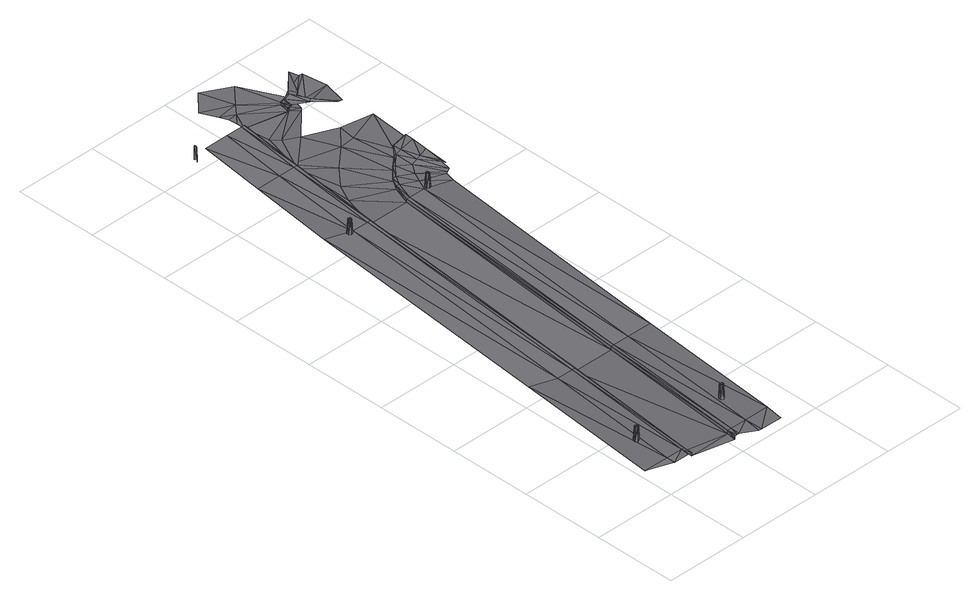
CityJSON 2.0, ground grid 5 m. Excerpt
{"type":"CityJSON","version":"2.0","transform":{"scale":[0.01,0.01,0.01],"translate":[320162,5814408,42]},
"CityObjects":{
"road1":{"type":"Road","geometry":[{"type":"MultiSurface","lod":"3","boundaries":[[[0,1,2]],[[2,1,3]],[[3,1,4]],[[4,1,5]],[[0,6,1]],[[7,8,6]],[[6,8,1]],[[1,8,5]],[[5,8,9]],[[7,10,8]],[[11,12,8]],[[11,8,10]],[[8,12,9]],[[9,12,13]],[[12,11,14]],[[15,14,16]],[[15,12,14]],[[17,12,15]],[[17,13,12]],[[17,18,13]],[[16,19,17]],[[20,21,19]],[[19,21,17]],[[17,21,18]],[[18,21,22]],[[20,23,21]],[[23,24,21]],[[23,25,24]],[[24,22,21]],[[24,26,22]],[[25,27,24]],[[28,29,24]],[[28,24,27]],[[24,29,26]],[[26,29,30]],[[28,31,29]],[[32,33,31]],[[31,33,29]],[[29,33,30]],[[30,33,34]],[[32,35,33]],[[36,37,35]],[[35,37,33]],[[33,37,34]],[[34,37,38]],[[39,40,41]],[[42,41,40]],[[43,44,39]],[[40,39,44]],[[45,46,43]],[[44,43,46]],[[47,48,45]],[[46,45,48]],[[49,50,47]],[[48,47,50]],[[41,42,49]],[[50,49,42]],[[51,52,53]],[[52,54,53]],[[53,54,55]],[[40,53,42]],[[55,42,53]],[[53,40,51]],[[44,51,40]],[[51,44,52]],[[56,54,52]],[[46,52,44]],[[52,46,56]],[[48,56,46]],[[56,48,54]],[[50,54,48]],[[54,50,55]],[[42,55,50]],[[57,58,59]],[[60,59,58]],[[61,62,57]],[[58,57,62]],[[63,64,61]],[[62,61,64]],[[65,66,63]],[[64,63,66]],[[67,68,65]],[[66,65,68]],[[59,60,67]],[[68,67,60]],[[69,70,71]],[[70,72,71]],[[71,72,73]],[[58,71,60]],[[73,60,71]],[[71,58,69]],[[62,69,58]],[[69,62,70]],[[74,72,70]],[[64,70,62]],[[70,64,74]],[[66,74,64]],[[74,66,72]],[[68,72,66]],[[72,68,73]],[[60,73,68]],[[4,5,75]],[[75,5,76]],[[5,9,76]],[[76,9,77]],[[9,13,77]],[[77,13,78]],[[18,78,13]],[[18,79,78]],[[18,22,79]],[[79,22,80]],[[26,80,22]],[[26,81,80]],[[26,30,81]],[[81,30,82]],[[30,34,82]],[[82,34,83]],[[34,38,83]],[[83,38,84]],[[85,86,87]],[[88,87,86]],[[89,90,85]],[[86,85,90]],[[91,92,89]],[[90,89,92]],[[93,94,91]],[[92,91,94]],[[95,96,93]],[[94,93,96]],[[87,88,95]],[[96,95,88]],[[97,98,99]],[[98,100,99]],[[99,100,101]],[[86,99,88]],[[101,88,99]],[[99,86,97]],[[90,97,86]],[[97,90,98]],[[102,100,98]],[[92,98,90]],[[98,92,102]],[[94,102,92]],[[102,94,100]],[[96,100,94]],[[100,96,101]],[[88,101,96]],[[103,104,105]],[[106,105,104]],[[107,108,103]],[[104,103,108]],[[109,110,107]],[[108,107,110]],[[111,112,109]],[[110,109,112]],[[113,114,111]],[[112,111,114]],[[105,106,113]],[[114,113,106]],[[115,116,117]],[[116,118,117]],[[117,118,119]],[[104,117,106]],[[119,106,117]],[[117,104,115]],[[108,115,104]],[[115,108,116]],[[120,118,116]],[[110,116,108]],[[116,110,120]],[[112,120,110]],[[120,112,118]],[[114,118,112]],[[118,114,119]],[[106,119,114]]]}]},
"road2":{"type":"Road","geometry":[{"type":"MultiSurface","lod":"3","boundaries":[[[121,79,122]],[[121,78,79]],[[123,78,121]],[[77,78,123]],[[124,77,123]],[[76,77,124]],[[125,76,124]],[[75,76,125]]]}]},
"road3":{"type":"Road","geometry":[{"type":"MultiSurface","lod":"3","boundaries":[[[126,127,128]],[[128,129,126]],[[130,126,129]],[[131,132,126]],[[126,130,131]],[[133,131,130]]]}]},
"road4":{"type":"Road","geometry":[{"type":"MultiSurface","lod":"3","boundaries":[[[134,122,135]],[[134,121,122]],[[136,121,134]],[[123,121,136]],[[137,123,136]],[[124,123,137]],[[138,124,137]],[[125,124,138]],[[135,122,139]],[[139,122,140]],[[140,122,141]],[[141,122,142]]]}]},
"road5":{"type":"Road","geometry":[{"type":"MultiSurface","lod":"3","boundaries":[[[79,80,143]],[[143,80,144]],[[143,144,145]],[[145,144,146]],[[145,146,147]],[[147,146,148]],[[80,81,144]],[[144,81,149]],[[144,149,146]],[[146,149,150]],[[146,150,148]],[[148,150,151]],[[81,82,149]],[[149,82,152]],[[149,152,150]],[[150,152,153]],[[150,153,151]],[[151,153,154]],[[82,83,152]],[[152,83,155]],[[152,155,153]],[[153,155,156]],[[153,156,154]],[[154,156,157]],[[83,84,155]],[[155,84,158]],[[155,158,156]],[[156,158,159]],[[156,159,157]],[[157,159,160]],[[122,79,143]],[[122,143,145]],[[122,145,147]],[[122,147,142]]]}]},
"road6":{"type":"Road","geometry":[{"type":"MultiSurface","lod":"3","boundaries":[[[147,148,161]],[[161,148,162]],[[161,162,163]],[[163,162,164]],[[163,164,165]],[[165,164,166]],[[148,151,162]],[[162,151,167]],[[162,167,164]],[[164,167,168]],[[164,168,166]],[[166,168,169]],[[151,154,167]],[[167,154,170]],[[167,170,168]],[[168,170,171]],[[168,171,169]],[[169,171,172]],[[154,157,170]],[[170,157,173]],[[170,173,171]],[[171,173,174]],[[171,174,172]],[[172,174,175]],[[157,160,173]],[[173,160,176]],[[173,176,174]],[[176,177,174]],[[174,177,175]],[[177,178,175]]]}]},
"road7":{"type":"Road","geometry":[{"type":"MultiSurface","lod":"3","boundaries":[[[179,163,165]],[[179,161,163]],[[141,161,179]],[[142,161,141]],[[142,147,161]]]}]},
"road8":{"type":"Road","geometry":[{"type":"MultiSurface","lod":"3","boundaries":[[[140,141,180]],[[181,140,180]],[[139,140,181]],[[182,139,181]],[[135,139,182]],[[135,182,183]],[[181,180,184]],[[181,184,185]],[[182,181,185]],[[182,185,186]],[[186,183,182]],[[183,186,187]],[[185,184,188]],[[185,188,189]],[[186,185,189]],[[186,189,190]],[[187,186,190]],[[190,191,187]],[[189,188,192]],[[193,189,192]],[[190,189,193]],[[194,190,193]],[[194,191,190]],[[194,195,191]],[[193,192,196]],[[197,193,196]],[[197,194,193]],[[198,194,197]],[[198,195,194]],[[198,199,195]]]}]},
"road9":{"type":"Road","geometry":[{"type":"MultiSurface","lod":"3","boundaries":[[[135,183,200]],[[200,183,201]],[[200,201,202]],[[202,201,203]],[[202,203,204]],[[204,203,205]],[[183,187,201]],[[201,187,206]],[[201,206,203]],[[203,206,207]],[[203,207,205]],[[205,207,208]],[[187,191,206]],[[191,209,206]],[[206,209,207]],[[207,209,210]],[[207,210,208]],[[208,210,211]],[[191,195,209]],[[195,212,209]],[[209,212,210]],[[212,213,210]],[[210,213,211]],[[211,213,214]],[[199,212,195]],[[199,215,212]],[[212,215,213]],[[215,216,213]],[[213,216,214]],[[216,217,214]],[[218,135,200]],[[219,218,200]],[[220,219,200]],[[220,200,202]],[[221,220,202]],[[221,202,222]],[[222,202,204]]]}]}
},
"vertices":[
[175,150,48],[175,200,50],[28,200,50],[25,200,50],[69,1050,90],[219,1000,90],[178,150,48],[272,150,47],[275,200,50],[319,1000,90],[275,150,47],[294,150,47],[294,200,50],[338,1000,90],[294,150,46],[294,200,30],[294,150,27],[297,200,30],[338,1000,70],[309,150,26],[541,100,24],[544,150,30],[588,1000,70],[541,100,26],[544,150,50],[541,100,44],[588,1000,90],[544,100,44],[559,100,44],[566,150,50],[606,1000,90],[572,100,44],[659,50,43],[666,150,50],[706,1000,90],[678,50,42],[809,50,41],[816,150,50],[856,1000,90],[175,392,61],[172,394,146],[162,385,61],[162,389,146],[176,407,61],[172,405,146],[163,415,61],[163,411,146],[150,408,61],[153,406,146],[149,393,61],[153,395,146],[169,403,149],[163,407,149],[168,396,149],[156,397,149],[162,393,149],[157,404,149],[688,358,61],[691,356,146],[701,365,61],[701,361,146],[687,343,61],[690,345,146],[699,335,61],[699,339,146],[712,342,61],[709,344,146],[713,357,61],[710,355,146],[694,347,149],[700,343,149],[694,354,149],[706,353,149],[700,357,149],[706,346,149],[156,2550,153],[306,2500,153],[406,2500,153],[425,2500,153],[425,2500,133],[675,2500,133],[675,2500,153],[694,2500,153],[794,2500,153],[944,2450,153],[293,2492,153],[290,2494,238],[280,2485,153],[280,2489,238],[295,2506,153],[291,2505,238],[282,2515,153],[282,2511,238],[269,2508,153],[272,2506,238],[268,2494,153],[271,2495,238],[288,2503,242],[282,2507,242],[287,2496,242],[275,2497,242],[281,2493,242],[275,2504,242],[807,2508,153],[810,2506,238],[820,2515,153],[820,2511,238],[805,2494,153],[809,2495,238],[818,2485,153],[818,2489,238],[831,2492,153],[828,2494,238],[832,2506,153],[829,2505,238],[812,2497,242],[818,2493,242],[813,2504,242],[825,2503,242],[819,2507,242],[825,2496,242],
[469,3050,175],[469,3050,155],[447,3050,175],[347,3050,175],[197,3050,175],
[170,3449,240],[166,3449,244],[164,3440,240],[165,3437,155],[174,3448,155],[166,3459,240],[164,3456,244],[168,3462,155],
[503,3450,192],[503,3450,172],[484,3450,192],[384,3450,192],[234,3450,192],[525,3300,170],[562,3250,173],[641,3200,179],[469,3100,157],
[475,2700,145],[703,2600,145],[519,2800,153],[731,2650,153],[609,2900,167],[781,2700,167],[703,2600,165],[728,2650,173],[778,2700,187],[722,2600,165],[747,2650,173],[794,2700,187],[812,2550,165],[831,2600,173],[862,2650,187],[950,2500,165],[956,2500,173],[966,2500,187],
[722,3000,183],[841,2750,183],[806,3000,194],[881,2800,194],[991,3050,215],[969,2800,215],[838,2750,202],[881,2800,213],[966,2800,235],[847,2750,202],[884,2750,213],[966,2750,235],[894,2650,202],[916,2650,213],[956,2650,235],[966,2550,202],[962,2550,213],[944,2500,235],
[819,3100,197],
[794,3350,179],[762,3400,173],[753,3400,170],[753,3400,172],[794,3350,199],[762,3400,193],[753,3400,190],[753,3400,192],[806,3400,199],[778,3400,193],[772,3450,190],[772,3400,192],[869,3450,199],[856,3500,193],[862,3450,190],[872,3400,192],[959,3600,199],[978,3550,193],[1000,3550,190],[1022,3400,192],
[550,3550,182],[756,3450,182],[594,3600,189],[766,3450,189],[684,3700,202],[806,3450,202],[753,3450,202],[766,3450,209],[803,3450,222],[772,3400,202],[778,3450,209],[812,3450,222],[853,3350,202],[847,3350,209],[859,3350,222],[978,3250,202],[950,3250,209],[934,3250,222],[503,3500,174],[497,3550,174],[478,3600,173],[438,3700,169],[534,3800,188]
]}
